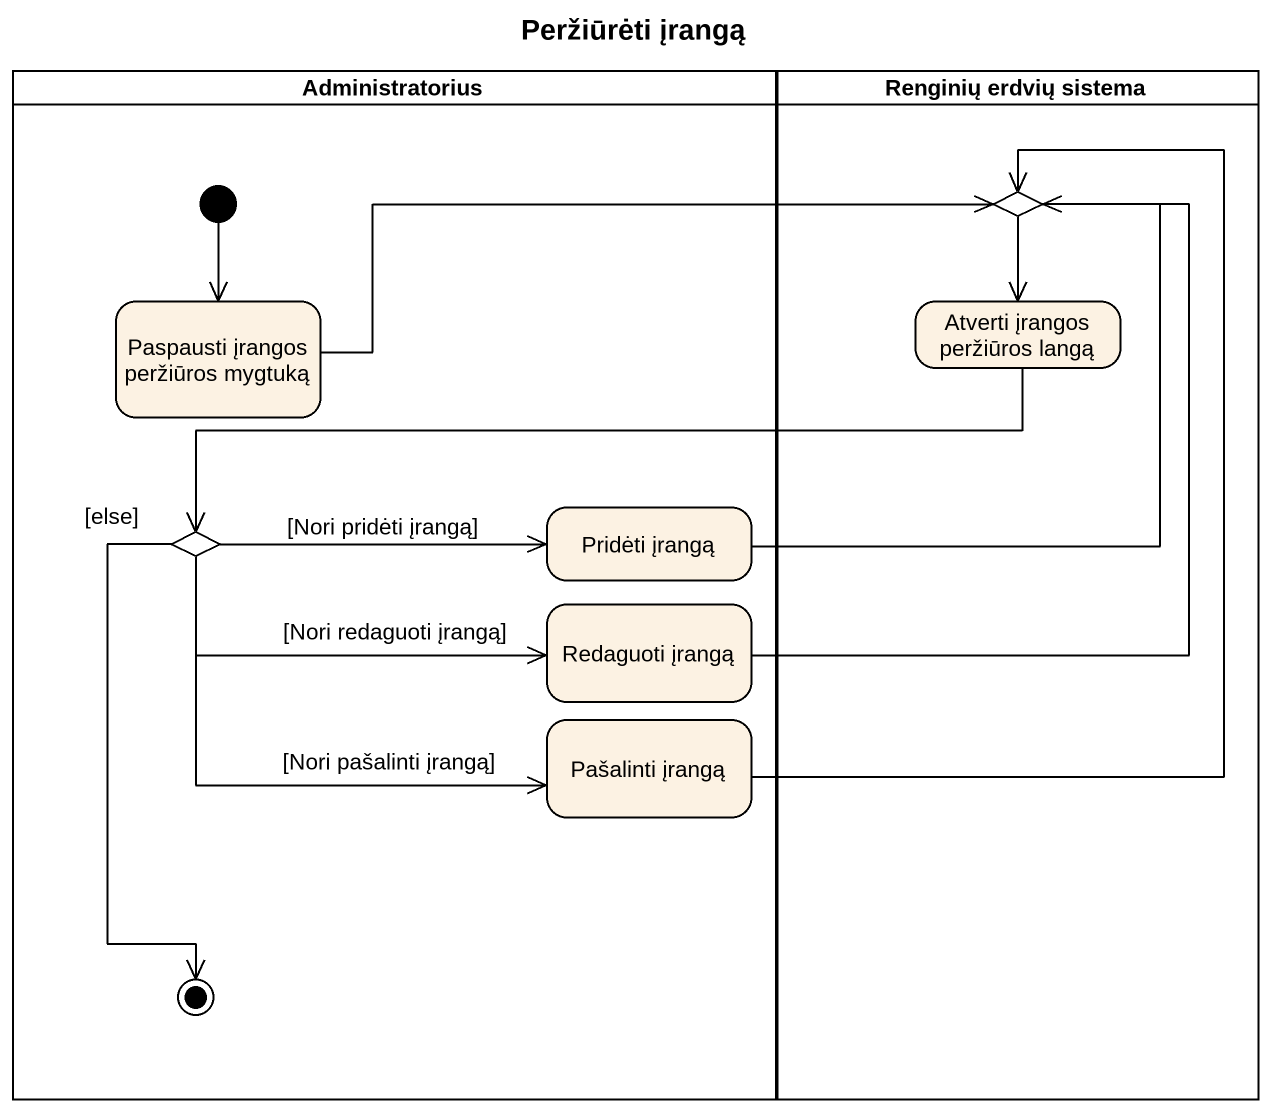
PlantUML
@startuml
title Peržiūrėti įrangą
hide empty description
state Administratorius <<partition>> {
  state "Paspausti įrangos peržiūros mygtuką" as Paspausti_įrangos_peržiūros
  state choice2 <<choice>>
  state "Pridėti įrangą" as Pridėti_įrangą
  state "Redaguoti įrangą" as Redaguoti_įrangą
  state "Pašalinti įrangą" as Pašalinti_įrangą
  [*] --> Paspausti_įrangos_peržiūros
  choice2 --> [*] : [else]
}
state "Renginių erdvių sistema" as Renginių_erdvių_sistema <<partition>> {
  state choice1 <<choice>>
  state "Atverti įrangos peržiūros langą" as Atverti_įrangos_peržiūros
}
choice1 --> Atverti_įrangos_peržiūros
Paspausti_įrangos_peržiūros -right-> choice1
Atverti_įrangos_peržiūros -left-> choice2
choice2 -right-> Pridėti_įrangą : [Nori pridėti įrangą]
choice2 -right-> Redaguoti_įrangą : [Nori redaguoti įrangą]
choice2 -right-> Pašalinti_įrangą : [Nori pašalinti įrangą]
Pridėti_įrangą -up-> choice1
Redaguoti_įrangą -up-> choice1
Pašalinti_įrangą -up-> choice1
@enduml
